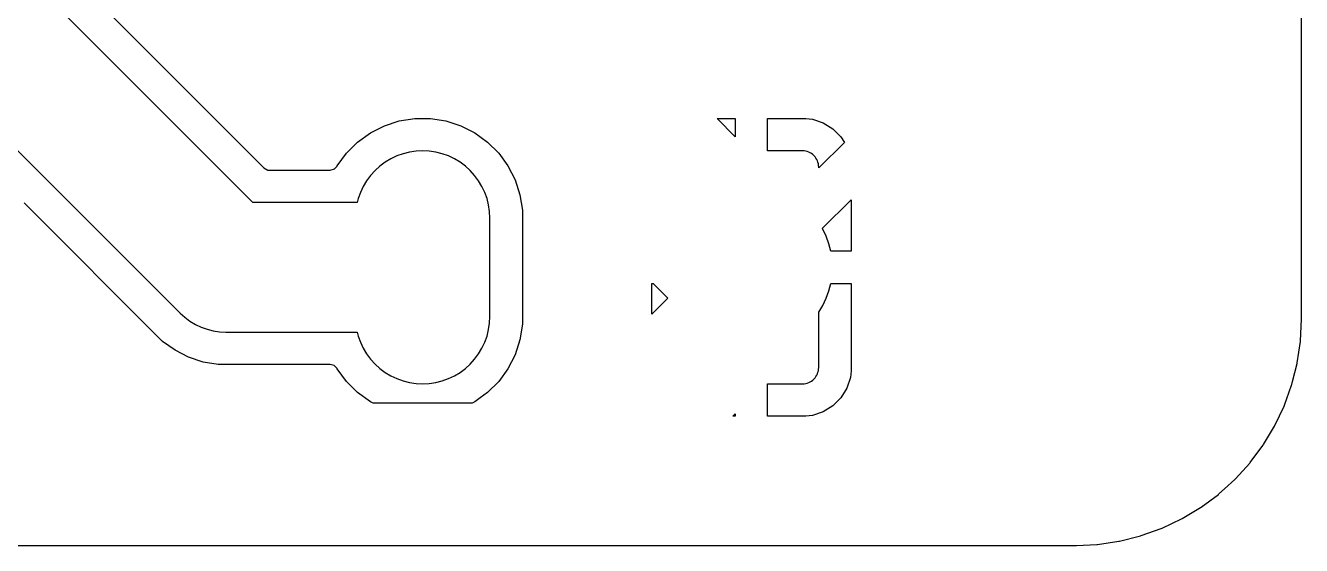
# Model space of a CAD drawing. Header units: metres. Extents: x 0.3 to 99.7, y 0.3 to 59.7.
# Drawn here: x 79.98 to 99.7, y 0.3 to 8.34 of the extents above; entities that cross this region are included whole.
import ezdxf

# ---------------------------------------------------------------- set-up
doc = ezdxf.new("R2010")
doc.units = ezdxf.units.M

msp = doc.modelspace()

# ---------------------------------------------------------------- linework, layer by layer
for points in [[(3.803, 0.301), (96.197, 0.301), (96.203, 0.301), (96.223, 0.302), (96.537, 0.317), (96.549, 0.318), (96.877, 0.367), (96.889, 0.369), (97.21, 0.45), (97.222, 0.453), (97.533, 0.565), (97.545, 0.569), (97.844, 0.711), (97.855, 0.717), (98.139, 0.887), (98.149, 0.894), (98.415, 1.091), (98.425, 1.099), (98.511, 1.178), (98.67, 1.321), (98.679, 1.33), (98.901, 1.575), (98.909, 1.585), (99.07, 1.803), (99.106, 1.851), (99.113, 1.861), (99.283, 2.145), (99.289, 2.156), (99.431, 2.455), (99.435, 2.467), (99.547, 2.778), (99.55, 2.79), (99.562, 2.836), (99.631, 3.111), (99.633, 3.123), (99.682, 3.451), (99.683, 3.463), (99.699, 3.797), (99.699, 3.803), (99.699, 56.197)], [(77.471, 12.331), (83.665, 6.137), (83.727, 6.103), (83.753, 6.101), (84.692, 6.101), (84.759, 6.12), (84.799, 6.164), (84.799, 6.164), (84.799, 6.164), (84.799, 6.164), (84.799, 6.164), (84.799, 6.164), (84.799, 6.164), (84.799, 6.164), (84.799, 6.164), (84.799, 6.164), (84.799, 6.164), (84.799, 6.164), (84.799, 6.164), (84.799, 6.164), (84.799, 6.164), (84.799, 6.164), (84.799, 6.164), (84.799, 6.164), (84.799, 6.164), (84.799, 6.164), (84.799, 6.164), (84.799, 6.164), (84.799, 6.164), (84.799, 6.164), (84.799, 6.164), (84.799, 6.164), (84.799, 6.164), (84.799, 6.164), (84.799, 6.164), (84.799, 6.164), (84.8, 6.163), (84.802, 6.167), (84.802, 6.167), (84.802, 6.167), (84.802, 6.167), (84.945, 6.364), (84.945, 6.364), (84.945, 6.364), (84.945, 6.364), (84.945, 6.364), (84.945, 6.364), (84.945, 6.364), (84.945, 6.364), (85.116, 6.535), (85.116, 6.535), (85.116, 6.535), (85.116, 6.535), (85.116, 6.535), (85.116, 6.535), (85.116, 6.535), (85.116, 6.535), (85.313, 6.678), (85.313, 6.678), (85.313, 6.678), (85.313, 6.678), (85.313, 6.678), (85.313, 6.678), (85.313, 6.678), (85.313, 6.678), (85.313, 6.678), (85.313, 6.678), (85.44, 6.742), (85.529, 6.788), (85.529, 6.788), (85.529, 6.788), (85.529, 6.788), (85.529, 6.788), (85.529, 6.788), (85.759, 6.863), (85.759, 6.863), (85.759, 6.863), (85.759, 6.863), (85.759, 6.863), (85.759, 6.863), (85.999, 6.901), (85.999, 6.901), (85.999, 6.901), (85.999, 6.901), (85.999, 6.901), (85.999, 6.901), (86.241, 6.901), (86.241, 6.901), (86.241, 6.901), (86.241, 6.901), (86.241, 6.901), (86.241, 6.901), (86.481, 6.863), (86.481, 6.863), (86.481, 6.863), (86.481, 6.863), (86.481, 6.863), (86.481, 6.863), (86.711, 6.788), (86.711, 6.788), (86.711, 6.788), (86.711, 6.788), (86.711, 6.788), (86.711, 6.788), (86.927, 6.678), (86.927, 6.678), (86.927, 6.678), (86.927, 6.678), (86.927, 6.678), (86.927, 6.678), (87.124, 6.535), (87.124, 6.535), (87.124, 6.535), (87.124, 6.535), (87.124, 6.535), (87.124, 6.535), (87.124, 6.535), (87.124, 6.535), (87.295, 6.364), (87.295, 6.364), (87.295, 6.364), (87.295, 6.364), (87.295, 6.364), (87.295, 6.364), (87.295, 6.364), (87.295, 6.364), (87.438, 6.167), (87.438, 6.167), (87.438, 6.167), (87.438, 6.167), (87.438, 6.167), (87.438, 6.167), (87.548, 5.951), (87.548, 5.951), (87.548, 5.951), (87.548, 5.951), (87.548, 5.951), (87.548, 5.951), (87.623, 5.721), (87.623, 5.721), (87.623, 5.721), (87.623, 5.721), (87.623, 5.721), (87.623, 5.721), (87.661, 5.481), (87.661, 5.481), (87.661, 5.481), (87.661, 5.481), (87.661, 5.481), (87.661, 5.481), (87.661, 3.719), (87.661, 3.719), (87.661, 3.719), (87.661, 3.719), (87.661, 3.719), (87.661, 3.719), (87.623, 3.479), (87.623, 3.479), (87.623, 3.479), (87.623, 3.479), (87.623, 3.479), (87.623, 3.479), (87.548, 3.249), (87.548, 3.249), (87.548, 3.249), (87.548, 3.249), (87.548, 3.249), (87.548, 3.249), (87.548, 3.249), (87.548, 3.249), (87.548, 3.249), (87.438, 3.033), (87.438, 3.033), (87.438, 3.033), (87.438, 3.033), (87.438, 3.033), (87.438, 3.033), (87.438, 3.033), (87.295, 2.836), (87.295, 2.836), (87.295, 2.836), (87.295, 2.836), (87.295, 2.836), (87.295, 2.836), (87.295, 2.836), (87.295, 2.836), (87.124, 2.665), (87.124, 2.665), (87.124, 2.665), (87.124, 2.665), (87.124, 2.665), (87.124, 2.665), (87.124, 2.665), (87.124, 2.665), (87.008, 2.581), (86.927, 2.522), (86.927, 2.522), (86.927, 2.522), (86.927, 2.522), (86.927, 2.522), (86.927, 2.522), (86.886, 2.502), (86.886, 2.502), (86.886, 2.502), (86.886, 2.502), (86.886, 2.502), (86.886, 2.502), (86.886, 2.502), (86.886, 2.502), (86.886, 2.502), (86.886, 2.502), (86.886, 2.502), (86.886, 2.502), (85.354, 2.502), (85.354, 2.502), (85.354, 2.502), (85.354, 2.502), (85.354, 2.502), (85.354, 2.502), (85.354, 2.502), (85.354, 2.502), (85.354, 2.502), (85.354, 2.502), (85.354, 2.502), (85.354, 2.502), (85.313, 2.522), (85.313, 2.522), (85.313, 2.522), (85.313, 2.522), (85.313, 2.522), (85.313, 2.522), (85.116, 2.665), (85.116, 2.665), (85.116, 2.665), (85.116, 2.665), (85.116, 2.665), (85.116, 2.665), (84.945, 2.836), (84.945, 2.836), (84.945, 2.836), (84.945, 2.836), (84.945, 2.836), (84.945, 2.836), (84.802, 3.033), (84.802, 3.033), (84.802, 3.033), (84.802, 3.033), (84.802, 3.033), (84.802, 3.033), (84.802, 3.033), (84.8, 3.037), (84.799, 3.036), (84.799, 3.036), (84.799, 3.036), (84.799, 3.036), (84.799, 3.036), (84.799, 3.036), (84.799, 3.036), (84.799, 3.036), (84.799, 3.036), (84.799, 3.036), (84.799, 3.036), (84.799, 3.036), (84.799, 3.036), (84.799, 3.036), (84.799, 3.036), (84.799, 3.036), (84.799, 3.036), (84.799, 3.036), (84.799, 3.036), (84.799, 3.036), (84.799, 3.036), (84.799, 3.036), (84.799, 3.036), (84.799, 3.036), (84.799, 3.036), (84.799, 3.036), (84.799, 3.036), (84.799, 3.036), (84.799, 3.036), (84.799, 3.036), (84.755, 3.083), (84.692, 3.099), (82.962, 3.099), (82.962, 3.099), (82.962, 3.099), (82.962, 3.099), (82.962, 3.099), (82.962, 3.099), (82.729, 3.136), (82.729, 3.136), (82.729, 3.136), (82.729, 3.136), (82.729, 3.136), (82.729, 3.136), (82.504, 3.209), (82.504, 3.209), (82.504, 3.209), (82.504, 3.209), (82.504, 3.209), (82.504, 3.209), (82.294, 3.317), (82.294, 3.317), (82.294, 3.317), (82.294, 3.317), (82.294, 3.317), (82.294, 3.317), (82.102, 3.455), (82.102, 3.455), (82.102, 3.455), (82.102, 3.455), (82.102, 3.455), (82.102, 3.455), (79.962, 5.596)], [(86.12, 2.8), (86.222, 2.805), (86.323, 2.82), (86.422, 2.845), (86.518, 2.879), (86.61, 2.923), (86.698, 2.975), (86.78, 3.036), (86.855, 3.105), (86.924, 3.18), (86.985, 3.262), (87.037, 3.35), (87.081, 3.442), (87.115, 3.538), (87.14, 3.637), (87.155, 3.738), (87.16, 3.84), (87.16, 5.36), (87.155, 5.462), (87.14, 5.563), (87.115, 5.662), (87.081, 5.758), (87.037, 5.85), (86.985, 5.938), (86.924, 6.02), (86.855, 6.095), (86.78, 6.164), (86.698, 6.225), (86.61, 6.277), (86.518, 6.321), (86.422, 6.355), (86.323, 6.38), (86.222, 6.395), (86.12, 6.4), (86.018, 6.395), (85.917, 6.38), (85.818, 6.355), (85.722, 6.321), (85.63, 6.277), (85.542, 6.225), (85.46, 6.164), (85.385, 6.095), (85.316, 6.02), (85.255, 5.938), (85.203, 5.85), (85.159, 5.758), (85.125, 5.662), (85.109, 5.601), (85.109, 5.601), (85.109, 5.601), (85.109, 5.601), (85.109, 5.601), (85.109, 5.601), (85.109, 5.601), (85.109, 5.601), (85.109, 5.601), (85.109, 5.601), (85.109, 5.601), (85.109, 5.601), (85.109, 5.601), (85.109, 5.601), (85.109, 5.601), (85.109, 5.601), (85.109, 5.601), (85.109, 5.601), (85.109, 5.601), (85.109, 5.601), (85.109, 5.601), (85.109, 5.601), (85.109, 5.601), (85.109, 5.601), (85.109, 5.601), (85.109, 5.601), (85.109, 5.601), (85.109, 5.601), (83.494, 5.601), (83.494, 5.601), (83.494, 5.601), (83.494, 5.601), (83.494, 5.601), (83.494, 5.601), (83.494, 5.601), (83.494, 5.601), (83.494, 5.601), (83.494, 5.601), (83.494, 5.601), (83.494, 5.601), (83.494, 5.601), (83.494, 5.601), (83.494, 5.601), (83.494, 5.601), (83.494, 5.601), (83.494, 5.601), (76.935, 12.16)], [(75.227, 11.038), (82.373, 3.893), (82.445, 3.827), (82.524, 3.768), (82.608, 3.718), (82.697, 3.676), (82.79, 3.643), (82.885, 3.619), (82.982, 3.604), (83.08, 3.599), (85.109, 3.599), (85.109, 3.599), (85.109, 3.599), (85.109, 3.599), (85.109, 3.599), (85.109, 3.599), (85.109, 3.599), (85.109, 3.599), (85.109, 3.599), (85.109, 3.599), (85.109, 3.599), (85.109, 3.599), (85.109, 3.599), (85.109, 3.599), (85.109, 3.599), (85.109, 3.599), (85.109, 3.599), (85.109, 3.599), (85.109, 3.599), (85.109, 3.599), (85.109, 3.599), (85.109, 3.599), (85.109, 3.599), (85.109, 3.599), (85.109, 3.599), (85.109, 3.599), (85.109, 3.599), (85.109, 3.599), (85.125, 3.538), (85.159, 3.442), (85.203, 3.35), (85.255, 3.262), (85.316, 3.18), (85.385, 3.105), (85.46, 3.036), (85.542, 2.975), (85.63, 2.923), (85.722, 2.879), (85.818, 2.845), (85.917, 2.82), (86.018, 2.805), (86.12, 2.8)], [(90.669, 6.9), (90.669, 6.9), (90.669, 6.9), (90.669, 6.9), (90.669, 6.9), (90.669, 6.9), (90.669, 6.9), (90.669, 6.9), (90.669, 6.9), (90.669, 6.9), (90.669, 6.9), (90.669, 6.9), (90.669, 6.9), (90.669, 6.9), (90.669, 6.9), (90.669, 6.9), (90.669, 6.9), (90.669, 6.9), (90.669, 6.9), (90.669, 6.9), (90.669, 6.9), (90.669, 6.9), (90.669, 6.9), (90.669, 6.9), (90.669, 6.9), (90.669, 6.9), (90.669, 6.9), (90.669, 6.9), (90.669, 6.9), (90.669, 6.9), (90.669, 6.9), (90.669, 6.9), (90.669, 6.9), (90.669, 6.9), (90.669, 6.9), (90.669, 6.9), (90.669, 6.9), (90.669, 6.9), (90.669, 6.9), (90.669, 6.9), (90.669, 6.9), (90.669, 6.9), (90.669, 6.9), (90.669, 6.9), (90.669, 6.9), (90.669, 6.9), (90.669, 6.9), (90.669, 6.9), (90.669, 6.9), (90.669, 6.9), (90.95, 6.9), (90.95, 6.9), (90.95, 6.9), (90.95, 6.9), (90.95, 6.9), (90.95, 6.9), (90.95, 6.9), (90.95, 6.9), (90.95, 6.9), (90.95, 6.9), (90.95, 6.9), (90.95, 6.9), (90.95, 6.9), (90.95, 6.9), (90.95, 6.9), (90.95, 6.9), (90.95, 6.9), (90.95, 6.9), (90.95, 6.9), (90.95, 6.9), (90.95, 6.9), (90.95, 6.9), (90.95, 6.9), (90.95, 6.9), (90.95, 6.9), (90.95, 6.9), (90.95, 6.9), (90.95, 6.9), (90.95, 6.9), (90.95, 6.9), (90.95, 6.9), (90.95, 6.9), (90.95, 6.9), (90.95, 6.9), (90.95, 6.619), (90.95, 6.619), (90.95, 6.619), (90.95, 6.619), (90.95, 6.619), (90.95, 6.619), (90.95, 6.619), (90.95, 6.619), (90.95, 6.619), (90.95, 6.619), (90.95, 6.619), (90.95, 6.619), (90.95, 6.619), (90.95, 6.619), (90.95, 6.619), (90.95, 6.619), (90.95, 6.619), (90.95, 6.619), (90.95, 6.619), (90.95, 6.619), (90.95, 6.619), (90.95, 6.619), (90.95, 6.619), (90.95, 6.619), (90.95, 6.619), (90.95, 6.619), (90.95, 6.619), (90.95, 6.619), (90.95, 6.619), (90.95, 6.619), (90.95, 6.619), (90.95, 6.619), (90.95, 6.619), (90.95, 6.619), (90.95, 6.619), (90.95, 6.619), (90.95, 6.619), (90.95, 6.619), (90.95, 6.619), (90.95, 6.619), (90.95, 6.619), (90.95, 6.619), (90.95, 6.619), (90.95, 6.619), (90.95, 6.619), (90.95, 6.619), (90.95, 6.619), (90.95, 6.619), (90.95, 6.619), (90.95, 6.619), (90.669, 6.9)], [(92.24, 6.135), (92.24, 6.135), (92.24, 6.135), (92.24, 6.135), (92.24, 6.135), (92.24, 6.135), (92.24, 6.135), (92.24, 6.135), (92.24, 6.135), (92.24, 6.135), (92.24, 6.135), (92.24, 6.135), (92.24, 6.135), (92.24, 6.135), (92.24, 6.135), (92.24, 6.135), (92.24, 6.135), (92.24, 6.135), (92.24, 6.135), (92.24, 6.135), (92.24, 6.135), (92.24, 6.135), (92.24, 6.135), (92.24, 6.135), (92.24, 6.135), (92.24, 6.135), (92.24, 6.135), (92.24, 6.135), (92.24, 6.135), (92.24, 6.135), (92.24, 6.135), (92.24, 6.135), (92.24, 6.135), (92.24, 6.135), (92.24, 6.135), (92.24, 6.135), (92.24, 6.135), (92.24, 6.135), (92.24, 6.135), (92.24, 6.135), (92.24, 6.135), (92.24, 6.135), (92.24, 6.135), (92.24, 6.135), (92.24, 6.135), (92.24, 6.135), (92.24, 6.135), (92.24, 6.135), (92.24, 6.135), (92.24, 6.135), (92.24, 6.15), (92.239, 6.175), (92.235, 6.199), (92.229, 6.223), (92.221, 6.246), (92.21, 6.268), (92.198, 6.289), (92.183, 6.309), (92.167, 6.327), (92.149, 6.343), (92.129, 6.358), (92.108, 6.37), (92.086, 6.381), (92.063, 6.389), (92.039, 6.395), (92.015, 6.399), (91.99, 6.4), (91.45, 6.4), (91.45, 6.4), (91.45, 6.4), (91.45, 6.4), (91.45, 6.4), (91.45, 6.4), (91.45, 6.4), (91.45, 6.4), (91.45, 6.4), (91.45, 6.4), (91.45, 6.4), (91.45, 6.4), (91.45, 6.4), (91.45, 6.4), (91.45, 6.4), (91.45, 6.4), (91.45, 6.4), (91.45, 6.4), (91.45, 6.4), (91.45, 6.4), (91.45, 6.4), (91.45, 6.4), (91.45, 6.4), (91.45, 6.4), (91.45, 6.4), (91.45, 6.4), (91.45, 6.4), (91.45, 6.4), (91.45, 6.4), (91.45, 6.4), (91.45, 6.4), (91.45, 6.4), (91.45, 6.4), (91.45, 6.4), (91.45, 6.9), (91.45, 6.9), (91.45, 6.9), (91.45, 6.9), (91.45, 6.9), (91.45, 6.9), (91.45, 6.9), (91.45, 6.9), (91.45, 6.9), (91.45, 6.9), (91.45, 6.9), (91.45, 6.9), (91.45, 6.9), (91.45, 6.9), (91.45, 6.9), (91.45, 6.9), (91.45, 6.9), (91.45, 6.9), (91.45, 6.9), (91.45, 6.9), (91.45, 6.9), (91.45, 6.9), (91.45, 6.9), (91.45, 6.9), (91.45, 6.9), (91.45, 6.9), (91.45, 6.9), (91.45, 6.9), (91.45, 6.9), (91.45, 6.9), (91.45, 6.9), (91.45, 6.9), (91.45, 6.9), (91.45, 6.9), (92.04, 6.9), (92.04, 6.9), (92.04, 6.9), (92.04, 6.9), (92.04, 6.9), (92.04, 6.9), (92.04, 6.9), (92.04, 6.9), (92.143, 6.89), (92.143, 6.89), (92.143, 6.89), (92.143, 6.89), (92.143, 6.89), (92.143, 6.89), (92.143, 6.89), (92.143, 6.89), (92.143, 6.89), (92.309, 6.834), (92.309, 6.834), (92.309, 6.834), (92.309, 6.834), (92.309, 6.834), (92.309, 6.834), (92.309, 6.834), (92.309, 6.834), (92.458, 6.742), (92.458, 6.742), (92.458, 6.742), (92.458, 6.742), (92.458, 6.742), (92.458, 6.742), (92.458, 6.742), (92.458, 6.742), (92.582, 6.618), (92.582, 6.618), (92.582, 6.618), (92.582, 6.618), (92.582, 6.618), (92.582, 6.618), (92.582, 6.618), (92.582, 6.618), (92.636, 6.531), (92.636, 6.531), (92.636, 6.531), (92.636, 6.531), (92.636, 6.531), (92.636, 6.531), (92.636, 6.531), (92.636, 6.531), (92.636, 6.531), (92.636, 6.531), (92.636, 6.531), (92.636, 6.531), (92.636, 6.531), (92.636, 6.531), (92.636, 6.531), (92.636, 6.531), (92.636, 6.531), (92.636, 6.531), (92.636, 6.531), (92.636, 6.531), (92.636, 6.531), (92.636, 6.531), (92.636, 6.531), (92.636, 6.531), (92.636, 6.531), (92.636, 6.531), (92.636, 6.531), (92.636, 6.531), (92.636, 6.531), (92.636, 6.531), (92.24, 6.135)], [(92.425, 4.85), (92.425, 4.85), (92.425, 4.85), (92.425, 4.85), (92.425, 4.85), (92.425, 4.85), (92.425, 4.85), (92.425, 4.85), (92.425, 4.85), (92.425, 4.85), (92.425, 4.85), (92.425, 4.85), (92.425, 4.85), (92.425, 4.85), (92.425, 4.85), (92.425, 4.85), (92.425, 4.85), (92.425, 4.85), (92.425, 4.85), (92.425, 4.85), (92.425, 4.85), (92.425, 4.85), (92.425, 4.85), (92.425, 4.85), (92.425, 4.85), (92.425, 4.85), (92.425, 4.85), (92.425, 4.85), (92.397, 4.963), (92.355, 5.079), (92.303, 5.19), (92.296, 5.201), (92.296, 5.201), (92.296, 5.201), (92.296, 5.201), (92.296, 5.201), (92.296, 5.201), (92.296, 5.201), (92.296, 5.201), (92.296, 5.201), (92.296, 5.201), (92.296, 5.201), (92.296, 5.201), (92.296, 5.201), (92.296, 5.201), (92.296, 5.201), (92.296, 5.201), (92.296, 5.201), (92.296, 5.201), (92.296, 5.201), (92.296, 5.201), (92.296, 5.201), (92.296, 5.201), (92.296, 5.201), (92.296, 5.201), (92.296, 5.201), (92.296, 5.201), (92.296, 5.201), (92.296, 5.201), (92.74, 5.645), (92.74, 5.645), (92.74, 5.645), (92.74, 5.645), (92.74, 5.645), (92.74, 5.645), (92.74, 5.645), (92.74, 5.645), (92.74, 5.645), (92.74, 5.645), (92.74, 5.645), (92.74, 5.645), (92.74, 5.645), (92.74, 5.645), (92.74, 5.645), (92.74, 5.645), (92.74, 5.645), (92.74, 5.645), (92.74, 5.645), (92.74, 5.645), (92.74, 5.645), (92.74, 5.645), (92.74, 5.645), (92.74, 5.645), (92.74, 5.645), (92.74, 5.645), (92.74, 5.645), (92.74, 5.645), (92.74, 5.645), (92.74, 5.645), (92.74, 5.645), (92.74, 5.645), (92.74, 5.645), (92.74, 5.645), (92.74, 5.645), (92.74, 5.645), (92.74, 5.645), (92.74, 5.645), (92.74, 5.645), (92.74, 5.645), (92.74, 5.645), (92.74, 5.645), (92.74, 5.645), (92.74, 5.645), (92.74, 5.645), (92.74, 5.645), (92.74, 5.645), (92.74, 5.645), (92.74, 5.645), (92.74, 5.645), (92.74, 4.85), (92.74, 4.85), (92.74, 4.85), (92.74, 4.85), (92.74, 4.85), (92.74, 4.85), (92.74, 4.85), (92.74, 4.85), (92.74, 4.85), (92.74, 4.85), (92.74, 4.85), (92.74, 4.85), (92.74, 4.85), (92.74, 4.85), (92.74, 4.85), (92.74, 4.85), (92.74, 4.85), (92.74, 4.85), (92.74, 4.85), (92.74, 4.85), (92.74, 4.85), (92.74, 4.85), (92.74, 4.85), (92.74, 4.85), (92.74, 4.85), (92.74, 4.85), (92.74, 4.85), (92.74, 4.85), (92.74, 4.85), (92.74, 4.85), (92.74, 4.85), (92.74, 4.85), (92.74, 4.85), (92.74, 4.85), (92.425, 4.85)], [(89.66, 3.875), (89.66, 3.875), (89.66, 3.875), (89.66, 3.875), (89.66, 3.875), (89.66, 3.875), (89.66, 3.875), (89.66, 3.875), (89.66, 3.875), (89.66, 3.875), (89.66, 3.875), (89.66, 3.875), (89.66, 3.875), (89.66, 3.875), (89.66, 3.875), (89.66, 3.875), (89.66, 3.875), (89.66, 3.875), (89.66, 3.875), (89.66, 3.875), (89.66, 3.875), (89.66, 3.875), (89.66, 3.875), (89.66, 3.875), (89.66, 3.875), (89.66, 3.875), (89.66, 3.875), (89.66, 3.875), (89.66, 3.875), (89.66, 3.875), (89.66, 3.875), (89.66, 3.875), (89.66, 3.875), (89.66, 3.875), (89.66, 3.875), (89.66, 3.875), (89.66, 3.875), (89.66, 3.875), (89.66, 3.875), (89.66, 3.875), (89.66, 3.875), (89.66, 3.875), (89.66, 3.875), (89.66, 3.875), (89.66, 3.875), (89.66, 3.875), (89.66, 3.875), (89.66, 3.875), (89.66, 3.875), (89.66, 3.875), (89.66, 4.35), (89.66, 4.35), (89.66, 4.35), (89.66, 4.35), (89.66, 4.35), (89.66, 4.35), (89.66, 4.35), (89.66, 4.35), (89.66, 4.35), (89.66, 4.35), (89.66, 4.35), (89.66, 4.35), (89.66, 4.35), (89.66, 4.35), (89.66, 4.35), (89.66, 4.35), (89.66, 4.35), (89.66, 4.35), (89.66, 4.35), (89.66, 4.35), (89.66, 4.35), (89.66, 4.35), (89.66, 4.35), (89.66, 4.35), (89.66, 4.35), (89.66, 4.35), (89.66, 4.35), (89.66, 4.35), (89.66, 4.35), (89.66, 4.35), (89.66, 4.35), (89.66, 4.35), (89.66, 4.35), (89.66, 4.35), (89.681, 4.35), (89.681, 4.35), (89.681, 4.35), (89.681, 4.35), (89.681, 4.35), (89.681, 4.35), (89.681, 4.35), (89.681, 4.35), (89.681, 4.35), (89.681, 4.35), (89.681, 4.35), (89.681, 4.35), (89.681, 4.35), (89.681, 4.35), (89.681, 4.35), (89.681, 4.35), (89.681, 4.35), (89.681, 4.35), (89.908, 4.123), (89.908, 4.123), (89.908, 4.123), (89.908, 4.123), (89.908, 4.123), (89.908, 4.123), (89.908, 4.123), (89.908, 4.123), (89.908, 4.123), (89.908, 4.123), (89.908, 4.123), (89.908, 4.123), (89.908, 4.123), (89.908, 4.123), (89.908, 4.123), (89.908, 4.123), (89.908, 4.123), (89.908, 4.123), (89.908, 4.123), (89.908, 4.123), (89.908, 4.123), (89.908, 4.123), (89.908, 4.123), (89.908, 4.123), (89.908, 4.123), (89.908, 4.123), (89.908, 4.123), (89.908, 4.123), (89.908, 4.123), (89.908, 4.123), (89.908, 4.123), (89.908, 4.123), (89.908, 4.123), (89.908, 4.123), (89.66, 3.875)], [(91.45, 2.8), (91.45, 2.8), (91.45, 2.8), (91.45, 2.8), (91.45, 2.8), (91.45, 2.8), (91.45, 2.8), (91.45, 2.8), (91.45, 2.8), (91.45, 2.8), (91.45, 2.8), (91.45, 2.8), (91.45, 2.8), (91.45, 2.8), (91.45, 2.8), (91.45, 2.8), (91.45, 2.8), (91.45, 2.8), (91.45, 2.8), (91.45, 2.8), (91.45, 2.8), (91.45, 2.8), (91.45, 2.8), (91.45, 2.8), (91.45, 2.8), (91.45, 2.8), (91.45, 2.8), (91.45, 2.8), (91.45, 2.8), (91.45, 2.8), (91.45, 2.8), (91.45, 2.8), (91.45, 2.8), (91.45, 2.8), (91.99, 2.8), (92.015, 2.801), (92.039, 2.805), (92.063, 2.811), (92.086, 2.819), (92.108, 2.83), (92.129, 2.842), (92.149, 2.857), (92.167, 2.873), (92.183, 2.891), (92.198, 2.911), (92.21, 2.932), (92.221, 2.954), (92.229, 2.977), (92.235, 3.001), (92.239, 3.025), (92.24, 3.05), (92.24, 3.905), (92.24, 3.905), (92.24, 3.905), (92.24, 3.905), (92.24, 3.905), (92.24, 3.905), (92.24, 3.905), (92.24, 3.905), (92.24, 3.905), (92.24, 3.905), (92.24, 3.905), (92.24, 3.905), (92.303, 4.01), (92.355, 4.121), (92.397, 4.237), (92.425, 4.35), (92.425, 4.35), (92.425, 4.35), (92.425, 4.35), (92.425, 4.35), (92.425, 4.35), (92.425, 4.35), (92.425, 4.35), (92.425, 4.35), (92.425, 4.35), (92.425, 4.35), (92.425, 4.35), (92.425, 4.35), (92.425, 4.35), (92.425, 4.35), (92.425, 4.35), (92.425, 4.35), (92.425, 4.35), (92.425, 4.35), (92.425, 4.35), (92.425, 4.35), (92.425, 4.35), (92.425, 4.35), (92.425, 4.35), (92.425, 4.35), (92.425, 4.35), (92.425, 4.35), (92.425, 4.35), (92.74, 4.35), (92.74, 4.35), (92.74, 4.35), (92.74, 4.35), (92.74, 4.35), (92.74, 4.35), (92.74, 4.35), (92.74, 4.35), (92.74, 4.35), (92.74, 4.35), (92.74, 4.35), (92.74, 4.35), (92.74, 4.35), (92.74, 4.35), (92.74, 4.35), (92.74, 4.35), (92.74, 4.35), (92.74, 4.35), (92.74, 4.35), (92.74, 4.35), (92.74, 4.35), (92.74, 4.35), (92.74, 4.35), (92.74, 4.35), (92.74, 4.35), (92.74, 4.35), (92.74, 4.35), (92.74, 4.35), (92.74, 4.35), (92.74, 4.35), (92.74, 4.35), (92.74, 4.35), (92.74, 4.35), (92.74, 4.35), (92.74, 3), (92.74, 3), (92.74, 3), (92.74, 3), (92.73, 2.897), (92.73, 2.897), (92.73, 2.897), (92.73, 2.897), (92.73, 2.897), (92.73, 2.897), (92.73, 2.897), (92.73, 2.897), (92.73, 2.897), (92.674, 2.731), (92.674, 2.731), (92.674, 2.731), (92.674, 2.731), (92.674, 2.731), (92.674, 2.731), (92.674, 2.731), (92.674, 2.731), (92.582, 2.582), (92.582, 2.582), (92.582, 2.582), (92.582, 2.582), (92.582, 2.582), (92.582, 2.582), (92.582, 2.582), (92.582, 2.582), (92.458, 2.458), (92.458, 2.458), (92.458, 2.458), (92.458, 2.458), (92.458, 2.458), (92.458, 2.458), (92.458, 2.458), (92.458, 2.458), (92.309, 2.366), (92.309, 2.366), (92.309, 2.366), (92.309, 2.366), (92.309, 2.366), (92.309, 2.366), (92.309, 2.366), (92.309, 2.366), (92.143, 2.31), (92.143, 2.31), (92.143, 2.31), (92.143, 2.31), (92.143, 2.31), (92.143, 2.31), (92.04, 2.3), (92.04, 2.3), (92.04, 2.3), (92.04, 2.3), (91.45, 2.3), (91.45, 2.3), (91.45, 2.3), (91.45, 2.3), (91.45, 2.3), (91.45, 2.3), (91.45, 2.3), (91.45, 2.3), (91.45, 2.3), (91.45, 2.3), (91.45, 2.3), (91.45, 2.3), (91.45, 2.3), (91.45, 2.3), (91.45, 2.3), (91.45, 2.3), (91.45, 2.3), (91.45, 2.3), (91.45, 2.3), (91.45, 2.3), (91.45, 2.3), (91.45, 2.3), (91.45, 2.3), (91.45, 2.3), (91.45, 2.3), (91.45, 2.3), (91.45, 2.3), (91.45, 2.3), (91.45, 2.3), (91.45, 2.3), (91.45, 2.3), (91.45, 2.3), (91.45, 2.3), (91.45, 2.3), (91.45, 2.3), (91.45, 2.3), (91.45, 2.8)], [(90.915, 2.3), (90.915, 2.3), (90.915, 2.3), (90.915, 2.3), (90.915, 2.3), (90.915, 2.3), (90.915, 2.3), (90.915, 2.3), (90.915, 2.3), (90.915, 2.3), (90.915, 2.3), (90.915, 2.3), (90.915, 2.3), (90.915, 2.3), (90.915, 2.3), (90.915, 2.3), (90.915, 2.3), (90.915, 2.3), (90.915, 2.3), (90.915, 2.3), (90.915, 2.3), (90.915, 2.3), (90.915, 2.3), (90.915, 2.3), (90.915, 2.3), (90.915, 2.3), (90.915, 2.3), (90.915, 2.3), (90.915, 2.3), (90.915, 2.3), (90.915, 2.3), (90.915, 2.3), (90.915, 2.3), (90.915, 2.3), (90.915, 2.3), (90.915, 2.3), (90.915, 2.3), (90.915, 2.3), (90.915, 2.3), (90.915, 2.3), (90.915, 2.3), (90.915, 2.3), (90.915, 2.3), (90.915, 2.3), (90.915, 2.3), (90.915, 2.3), (90.915, 2.3), (90.915, 2.3), (90.915, 2.3), (90.915, 2.3), (90.95, 2.335), (90.95, 2.335), (90.95, 2.335), (90.95, 2.335), (90.95, 2.335), (90.95, 2.335), (90.95, 2.335), (90.95, 2.335), (90.95, 2.335), (90.95, 2.335), (90.95, 2.335), (90.95, 2.335), (90.95, 2.335), (90.95, 2.335), (90.95, 2.335), (90.95, 2.335), (90.95, 2.335), (90.95, 2.335), (90.95, 2.335), (90.95, 2.335), (90.95, 2.335), (90.95, 2.335), (90.95, 2.335), (90.95, 2.335), (90.95, 2.335), (90.95, 2.335), (90.95, 2.335), (90.95, 2.335), (90.95, 2.335), (90.95, 2.335), (90.95, 2.335), (90.95, 2.335), (90.95, 2.335), (90.95, 2.335), (90.95, 2.335), (90.95, 2.335), (90.95, 2.335), (90.95, 2.335), (90.95, 2.335), (90.95, 2.335), (90.95, 2.335), (90.95, 2.335), (90.95, 2.335), (90.95, 2.335), (90.95, 2.335), (90.95, 2.335), (90.95, 2.335), (90.95, 2.335), (90.95, 2.335), (90.95, 2.335), (90.95, 2.3), (90.95, 2.3), (90.95, 2.3), (90.95, 2.3), (90.95, 2.3), (90.95, 2.3), (90.95, 2.3), (90.95, 2.3), (90.95, 2.3), (90.95, 2.3), (90.95, 2.3), (90.95, 2.3), (90.95, 2.3), (90.95, 2.3), (90.95, 2.3), (90.95, 2.3), (90.95, 2.3), (90.95, 2.3), (90.95, 2.3), (90.95, 2.3), (90.95, 2.3), (90.95, 2.3), (90.95, 2.3), (90.95, 2.3), (90.95, 2.3), (90.95, 2.3), (90.95, 2.3), (90.95, 2.3), (90.95, 2.3), (90.95, 2.3), (90.95, 2.3), (90.95, 2.3), (90.95, 2.3), (90.95, 2.3), (90.915, 2.3)]]:
    msp.add_lwpolyline(points)

doc.saveas('drawing.dxf')
